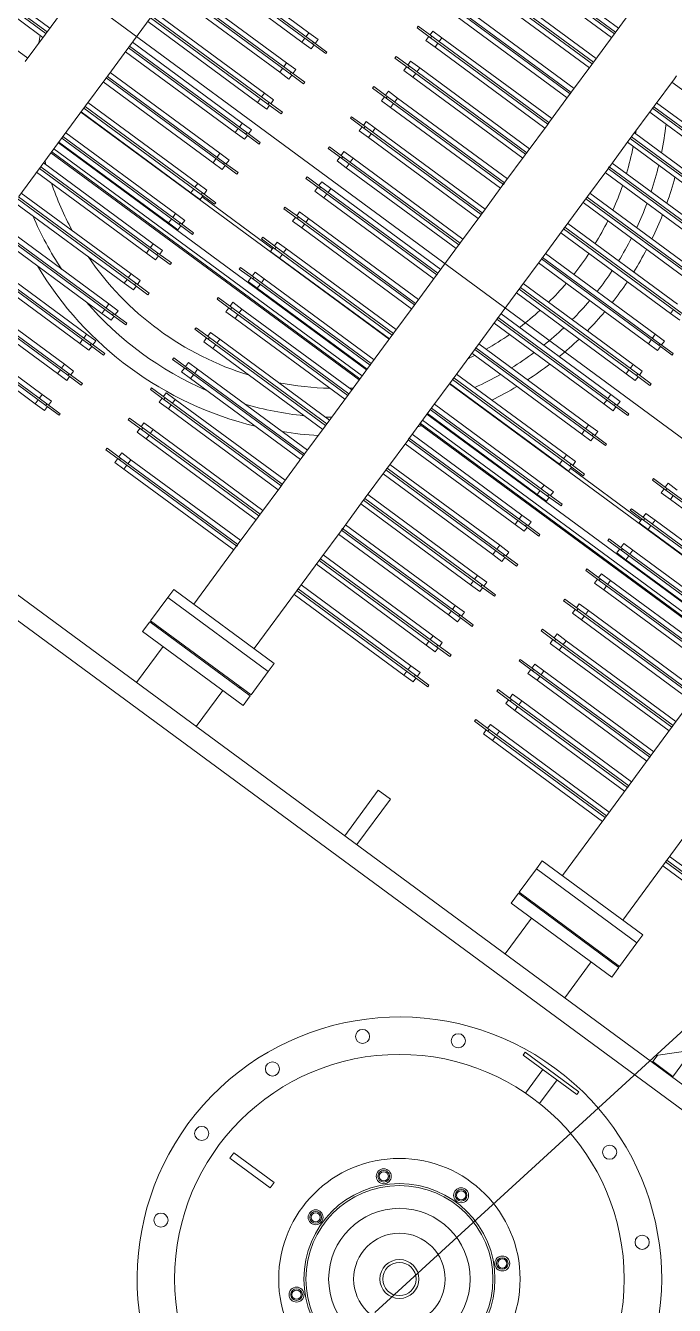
# Model space of a CAD drawing. Header units: metres. Extents: x 432095 to 435012, y 2470938 to 2473256.
# Drawn here: x 433755.655 to 433756.435, y 2471302.386 to 2471303.924 of the extents above; entities that cross this region are included whole.
import ezdxf

# ---------------------------------------------------------------- set-up
doc = ezdxf.new("R2010")
doc.units = ezdxf.units.M
doc.header["$MEASUREMENT"] = 0
doc.linetypes.add('MB D$0$HIDDEN', pattern=[0.375, 0.25, -0.125])
doc.layers.add('cong trinh tram 110kv', color=7, linetype='Continuous', lineweight=5)
doc.layers.add('MB D$0$net dut du kien lam', color=8, linetype='MB D$0$HIDDEN', lineweight=20)

# ---------------------------------------------------------------- blocks, each defined once
blk = doc.blocks.new('MB D$0$MBA 63')
at = {"layer": 'MB D$0$net dut du kien lam', "color": 0, "linetype": 'ByBlock', "ltscale": 3}
blk.add_lwpolyline([(104138.6, 27512.3), (104138.6, 33512.3), (100638.6, 33512.3), (100638.6, 27512.3)], close=True, dxfattribs=at)
blk = doc.blocks.new('MB D$0$mba 1')
at = {"layer": 'cong trinh tram 110kv'}
for p, q in [((-16692.7, 5437.9), (-16692.7, 5429.9)), ((-16692.7, 5437.9), (-16632.7, 5437.9)), ((-16632.7, 5437.9), (-16632.7, 5429.9)), ((-16692.7, 5429.9), (-16632.7, 5429.9)), ((-16453.2, 5128.9), (-16453.2, 5164.2)), ((-16432.2, 5128.9), (-16432.2, 5164.2)), ((-16482.7, 5128.9), (-16402.7, 5128.9)), ((-16482.7, 5124.9), (-16482.7, 5128.9)), ((-16482.7, 5124.9), (-16402.7, 5124.9)), ((-16402.7, 5124.9), (-16402.7, 5128.9)), ((-15437.7, 5068.9), (-20581.7, 5068.9)), ((-20581.7, 5043.9), (-15412.7, 5043.9)), ((-17122.2, 5043.9), (-17122.2, 4990.4)), ((-17033.2, 5043.9), (-17033.2, 4990.4)), ((-16811.7, 5043.9), (-16811.7, 4975.9)), ((-16793.7, 4975.9), (-16793.7, 5043.9)), ((-16572.2, 5043.9), (-16572.2, 4990.4)), ((-16483.2, 5043.9), (-16483.2, 4990.4)), ((-16352.7, 5042.9), (-16352.7, 5043.9)), ((-16352.7, 5034.1), (-16352.7, 5042.9)), ((-16322.7, 5042.9), (-16352.7, 5042.9)), ((-16352.2, 5033), (-16322.7, 5003.6)), ((-16322.7, 5043.9), (-16322.7, 4962.9)), ((-17152.7, 4990.4), (-17002.7, 4990.4)), ((-17152.7, 4975.9), (-17152.7, 4990.4)), ((-17002.7, 4975.9), (-17002.7, 4990.4)), ((-16602.7, 4990.4), (-16452.7, 4990.4)), ((-16602.7, 4975.9), (-16602.7, 4990.4)), ((-16452.7, 4975.9), (-16452.7, 4990.4)), ((-17152.7, 4975.9), (-17002.7, 4975.9)), ((-17152.7, 4974.4), (-17152.7, 4939.4)), ((-17002.7, 4974.4), (-17152.7, 4974.4)), ((-17136.2, 4974.4), (-17137.7, 4975.9)), ((-17019.2, 4974.4), (-17017.7, 4975.9)), ((-17002.7, 4974.4), (-17002.7, 4939.4)), ((-16811.7, 4975.9), (-16793.7, 4975.9)), ((-16602.7, 4975.9), (-16452.7, 4975.9)), ((-16602.7, 4974.4), (-16602.7, 4939.4)), ((-16452.7, 4974.4), (-16602.7, 4974.4)), ((-16586.2, 4974.4), (-16587.7, 4975.9)), ((-16469.2, 4974.4), (-16467.7, 4975.9)), ((-16452.7, 4974.4), (-16452.7, 4939.4)), ((-17002.7, 4939.4), (-17152.7, 4939.4)), ((-17152.7, 4939.4), (-17002.7, 4939.4)), ((-17152.7, 4939.4), (-17152.7, 4927.4)), ((-17002.7, 4939.4), (-17002.7, 4927.4)), ((-16452.7, 4939.4), (-16602.7, 4939.4)), ((-16602.7, 4939.4), (-16452.7, 4939.4)), ((-16602.7, 4939.4), (-16602.7, 4927.4)), ((-16452.7, 4939.4), (-16452.7, 4927.4)), ((-17002.7, 4927.4), (-17152.7, 4927.4)), ((-17122.7, 4927.4), (-17122.7, 4841.4)), ((-17032.7, 4927.4), (-17032.7, 4841.4)), ((-16452.7, 4927.4), (-16602.7, 4927.4)), ((-16572.7, 4927.4), (-16572.7, 4841.4)), ((-16482.7, 4927.4), (-16482.7, 4841.4)), ((-17582.7, 4846.4), (-17418.9, 4846.4)), ((-17405.2, 4846.4), (-17418.9, 4846.4)), ((-17418.9, 4846.4), (-17418.9, 4840.6)), ((-17405.2, 4846.4), (-17405.2, 4840.6)), ((-17286.6, 4846.4), (-17300.2, 4846.4)), ((-17300.2, 4846.4), (-17300.2, 4840.6)), ((-17286.6, 4846.4), (-17122.7, 4846.4)), ((-17286.6, 4846.4), (-17286.6, 4840.6)), ((-17032.7, 4846.4), (-16868.9, 4846.4)), ((-16855.2, 4846.4), (-16868.9, 4846.4)), ((-16868.9, 4846.4), (-16868.9, 4840.6)), ((-16855.2, 4846.4), (-16855.2, 4840.6)), ((-16736.6, 4846.4), (-16750.2, 4846.4)), ((-16750.2, 4846.4), (-16750.2, 4840.6)), ((-16736.6, 4846.4), (-16572.7, 4846.4)), ((-16736.6, 4846.4), (-16736.6, 4840.6)), ((-16482.7, 4846.4), (-16318.9, 4846.4)), ((-17407.7, 4840.6), (-17582.7, 4840.6)), ((-17582.7, 4838.2), (-17407.7, 4838.2)), ((-17418.9, 4832.4), (-17582.7, 4832.4)), ((-17418.9, 4832.4), (-17418.9, 4838.2)), ((-17418.9, 4832.4), (-17405.2, 4832.4)), ((-17407.7, 4840.6), (-17387.7, 4840.6)), ((-17407.7, 4840.6), (-17407.7, 4838.2)), ((-17387.7, 4838.2), (-17407.7, 4838.2)), ((-17405.2, 4832.4), (-17405.2, 4838.2)), ((-17387.7, 4838.2), (-17387.7, 4840.6)), ((-17317.7, 4840.6), (-17297.7, 4840.6)), ((-17317.7, 4840.6), (-17317.7, 4838.2)), ((-17297.7, 4838.2), (-17317.7, 4838.2)), ((-17300.2, 4832.4), (-17300.2, 4838.2)), ((-17300.2, 4832.4), (-17286.6, 4832.4)), ((-17297.7, 4838.2), (-17297.7, 4840.6)), ((-17122.7, 4840.6), (-17297.7, 4840.6)), ((-17297.7, 4838.2), (-17122.7, 4838.2)), ((-17286.6, 4832.4), (-17286.6, 4838.2)), ((-17122.7, 4832.4), (-17286.6, 4832.4)), ((-17122.7, 4841.4), (-17122.7, 4837.4)), ((-17122.7, 4838.2), (-17122.7, 4840.6)), ((-17122.7, 4837.4), (-17122.7, 4796.4)), ((-17032.7, 4837.4), (-17032.7, 4841.4)), ((-16857.7, 4840.6), (-17032.7, 4840.6)), ((-17032.7, 4840.6), (-17032.7, 4838.2)), ((-17032.7, 4838.2), (-16857.7, 4838.2)), ((-17032.7, 4837.4), (-17032.7, 4796.4)), ((-16868.9, 4832.4), (-17032.7, 4832.4)), ((-16868.9, 4832.4), (-16868.9, 4838.2)), ((-16868.9, 4832.4), (-16855.2, 4832.4)), ((-16857.7, 4840.6), (-16837.7, 4840.6)), ((-16857.7, 4840.6), (-16857.7, 4838.2)), ((-16837.7, 4838.2), (-16857.7, 4838.2)), ((-16855.2, 4832.4), (-16855.2, 4838.2)), ((-16837.7, 4838.2), (-16837.7, 4840.6)), ((-16767.7, 4840.6), (-16747.7, 4840.6)), ((-16767.7, 4840.6), (-16767.7, 4838.2)), ((-16747.7, 4838.2), (-16767.7, 4838.2)), ((-16750.2, 4832.4), (-16750.2, 4838.2)), ((-16750.2, 4832.4), (-16736.6, 4832.4)), ((-16747.7, 4838.2), (-16747.7, 4840.6)), ((-16572.7, 4840.6), (-16747.7, 4840.6)), ((-16747.7, 4838.2), (-16572.7, 4838.2)), ((-16736.6, 4832.4), (-16736.6, 4838.2)), ((-16572.7, 4832.4), (-16736.6, 4832.4)), ((-16572.7, 4841.4), (-16572.7, 4837.4)), ((-16572.7, 4838.2), (-16572.7, 4840.6)), ((-16572.7, 4837.4), (-16572.7, 4796.4)), ((-16482.7, 4837.4), (-16482.7, 4841.4)), ((-16307.7, 4840.6), (-16482.7, 4840.6)), ((-16482.7, 4840.6), (-16482.7, 4838.2)), ((-16482.7, 4838.2), (-16307.7, 4838.2)), ((-16482.7, 4837.4), (-16482.7, 4796.4)), ((-16318.9, 4832.4), (-16482.7, 4832.4)), ((-17582.7, 4801.4), (-17418.9, 4801.4)), ((-17405.2, 4801.4), (-17418.9, 4801.4)), ((-17418.9, 4801.4), (-17418.9, 4795.6)), ((-17405.2, 4801.4), (-17405.2, 4795.6)), ((-17286.6, 4801.4), (-17300.2, 4801.4)), ((-17300.2, 4801.4), (-17300.2, 4795.6)), ((-17286.6, 4801.4), (-17122.7, 4801.4)), ((-17286.6, 4801.4), (-17286.6, 4795.6)), ((-17032.7, 4801.4), (-16868.9, 4801.4)), ((-16855.2, 4801.4), (-16868.9, 4801.4)), ((-16868.9, 4801.4), (-16868.9, 4795.6)), ((-16855.2, 4801.4), (-16855.2, 4795.6)), ((-16736.6, 4801.4), (-16750.2, 4801.4)), ((-16750.2, 4801.4), (-16750.2, 4795.6)), ((-16736.6, 4801.4), (-16572.7, 4801.4)), ((-16736.6, 4801.4), (-16736.6, 4795.6)), ((-17407.7, 4795.6), (-17582.7, 4795.6)), ((-17582.7, 4793.2), (-17407.7, 4793.2)), ((-17418.9, 4787.4), (-17582.7, 4787.4)), ((-17418.9, 4787.4), (-17418.9, 4793.2)), ((-17418.9, 4787.4), (-17405.2, 4787.4)), ((-17407.7, 4795.6), (-17387.7, 4795.6)), ((-17407.7, 4795.6), (-17407.7, 4793.2)), ((-17387.7, 4793.2), (-17407.7, 4793.2)), ((-17405.2, 4787.4), (-17405.2, 4793.2)), ((-17387.7, 4793.2), (-17387.7, 4795.6)), ((-17317.7, 4795.6), (-17297.7, 4795.6)), ((-17317.7, 4795.6), (-17317.7, 4793.2)), ((-17297.7, 4793.2), (-17317.7, 4793.2)), ((-17300.2, 4787.4), (-17300.2, 4793.2)), ((-17300.2, 4787.4), (-17286.6, 4787.4)), ((-17297.7, 4793.2), (-17297.7, 4795.6)), ((-17122.7, 4795.6), (-17297.7, 4795.6)), ((-17297.7, 4793.2), (-17122.7, 4793.2)), ((-17286.6, 4787.4), (-17286.6, 4793.2)), ((-17122.7, 4787.4), (-17286.6, 4787.4)), ((-17122.7, 4796.4), (-17122.7, 4792.4)), ((-17122.7, 4793.2), (-17122.7, 4795.6)), ((-17122.7, 4792.4), (-17122.7, 4751.4)), ((-17032.7, 4792.4), (-17032.7, 4796.4)), ((-16857.7, 4795.6), (-17032.7, 4795.6)), ((-17032.7, 4795.6), (-17032.7, 4793.2)), ((-17032.7, 4793.2), (-16857.7, 4793.2)), ((-17032.7, 4792.4), (-17032.7, 4751.4)), ((-16868.9, 4787.4), (-17032.7, 4787.4)), ((-16868.9, 4787.4), (-16868.9, 4793.2)), ((-16868.9, 4787.4), (-16855.2, 4787.4)), ((-16857.7, 4795.6), (-16837.7, 4795.6)), ((-16857.7, 4795.6), (-16857.7, 4793.2)), ((-16837.7, 4793.2), (-16857.7, 4793.2)), ((-16855.2, 4787.4), (-16855.2, 4793.2)), ((-16837.7, 4793.2), (-16837.7, 4795.6)), ((-16767.7, 4795.6), (-16747.7, 4795.6)), ((-16767.7, 4795.6), (-16767.7, 4793.2)), ((-16747.7, 4793.2), (-16767.7, 4793.2)), ((-16750.2, 4787.4), (-16750.2, 4793.2)), ((-16750.2, 4787.4), (-16736.6, 4787.4)), ((-16747.7, 4793.2), (-16747.7, 4795.6)), ((-16572.7, 4795.6), (-16747.7, 4795.6)), ((-16747.7, 4793.2), (-16572.7, 4793.2)), ((-16736.6, 4787.4), (-16736.6, 4793.2)), ((-16572.7, 4787.4), (-16736.6, 4787.4)), ((-16572.7, 4796.4), (-16572.7, 4792.4)), ((-16572.7, 4793.2), (-16572.7, 4795.6)), ((-16572.7, 4792.4), (-16572.7, 4751.4)), ((-17582.7, 4756.4), (-17418.9, 4756.4)), ((-17405.2, 4756.4), (-17418.9, 4756.4)), ((-17418.9, 4756.4), (-17418.9, 4750.6)), ((-17405.2, 4756.4), (-17405.2, 4750.6)), ((-17286.6, 4756.4), (-17300.2, 4756.4)), ((-17300.2, 4756.4), (-17300.2, 4750.6)), ((-17286.6, 4756.4), (-17122.7, 4756.4)), ((-17286.6, 4756.4), (-17286.6, 4750.6)), ((-17032.7, 4756.4), (-16868.9, 4756.4)), ((-16855.2, 4756.4), (-16868.9, 4756.4)), ((-16868.9, 4756.4), (-16868.9, 4750.6)), ((-16855.2, 4756.4), (-16855.2, 4750.6)), ((-16736.6, 4756.4), (-16750.2, 4756.4)), ((-16750.2, 4756.4), (-16750.2, 4750.6)), ((-16736.6, 4756.4), (-16572.7, 4756.4)), ((-16736.6, 4756.4), (-16736.6, 4750.6)), ((-17407.7, 4750.6), (-17582.7, 4750.6)), ((-17582.7, 4748.2), (-17407.7, 4748.2)), ((-17418.9, 4742.4), (-17582.7, 4742.4)), ((-17418.9, 4742.4), (-17418.9, 4748.2)), ((-17418.9, 4742.4), (-17405.2, 4742.4)), ((-17407.7, 4750.6), (-17387.7, 4750.6)), ((-17407.7, 4750.6), (-17407.7, 4748.2)), ((-17387.7, 4748.2), (-17407.7, 4748.2)), ((-17405.2, 4742.4), (-17405.2, 4748.2)), ((-17387.7, 4748.2), (-17387.7, 4750.6)), ((-17317.7, 4750.6), (-17297.7, 4750.6)), ((-17317.7, 4750.6), (-17317.7, 4748.2)), ((-17297.7, 4748.2), (-17317.7, 4748.2)), ((-17300.2, 4742.4), (-17300.2, 4748.2)), ((-17300.2, 4742.4), (-17286.6, 4742.4)), ((-17297.7, 4748.2), (-17297.7, 4750.6)), ((-17122.7, 4750.6), (-17297.7, 4750.6)), ((-17297.7, 4748.2), (-17122.7, 4748.2)), ((-17286.6, 4742.4), (-17286.6, 4748.2)), ((-17122.7, 4742.4), (-17286.6, 4742.4)), ((-17122.7, 4751.4), (-17122.7, 4747.4)), ((-17122.7, 4748.2), (-17122.7, 4750.6)), ((-17122.7, 4747.4), (-17122.7, 4706.4)), ((-17032.7, 4747.4), (-17032.7, 4751.4)), ((-16857.7, 4750.6), (-17032.7, 4750.6)), ((-17032.7, 4750.6), (-17032.7, 4748.2)), ((-17032.7, 4748.2), (-16857.7, 4748.2)), ((-17032.7, 4747.4), (-17032.7, 4706.4)), ((-16868.9, 4742.4), (-17032.7, 4742.4)), ((-16868.9, 4742.4), (-16868.9, 4748.2)), ((-16868.9, 4742.4), (-16855.2, 4742.4)), ((-16857.7, 4750.6), (-16837.7, 4750.6)), ((-16857.7, 4750.6), (-16857.7, 4748.2)), ((-16837.7, 4748.2), (-16857.7, 4748.2)), ((-16855.2, 4742.4), (-16855.2, 4748.2)), ((-16837.7, 4748.2), (-16837.7, 4750.6)), ((-16767.7, 4750.6), (-16747.7, 4750.6)), ((-16767.7, 4750.6), (-16767.7, 4748.2)), ((-16747.7, 4748.2), (-16767.7, 4748.2)), ((-16750.2, 4742.4), (-16750.2, 4748.2)), ((-16750.2, 4742.4), (-16736.6, 4742.4)), ((-16747.7, 4748.2), (-16747.7, 4750.6)), ((-16572.7, 4750.6), (-16747.7, 4750.6)), ((-16747.7, 4748.2), (-16572.7, 4748.2)), ((-16736.6, 4742.4), (-16736.6, 4748.2)), ((-16572.7, 4742.4), (-16736.6, 4742.4)), ((-16572.7, 4751.4), (-16572.7, 4747.4)), ((-16572.7, 4748.2), (-16572.7, 4750.6)), ((-16572.7, 4747.4), (-16572.7, 4706.4)), ((-17582.7, 4711.4), (-17418.9, 4711.4)), ((-17405.2, 4711.4), (-17418.9, 4711.4)), ((-17418.9, 4711.4), (-17418.9, 4705.6)), ((-17405.2, 4711.4), (-17405.2, 4705.6)), ((-17286.6, 4711.4), (-17300.2, 4711.4)), ((-17300.2, 4711.4), (-17300.2, 4705.6)), ((-17286.6, 4711.4), (-17122.7, 4711.4)), ((-17286.6, 4711.4), (-17286.6, 4705.6)), ((-17032.7, 4711.4), (-16868.9, 4711.4)), ((-16855.2, 4711.4), (-16868.9, 4711.4)), ((-16868.9, 4711.4), (-16868.9, 4705.6)), ((-16855.2, 4711.4), (-16855.2, 4705.6)), ((-16736.6, 4711.4), (-16750.2, 4711.4)), ((-16750.2, 4711.4), (-16750.2, 4705.6)), ((-16736.6, 4711.4), (-16572.7, 4711.4)), ((-16736.6, 4711.4), (-16736.6, 4705.6)), ((-17407.7, 4705.6), (-17582.7, 4705.6)), ((-17582.7, 4703.2), (-17407.7, 4703.2)), ((-17418.9, 4697.4), (-17582.7, 4697.4)), ((-17418.9, 4697.4), (-17418.9, 4703.2)), ((-17418.9, 4697.4), (-17405.2, 4697.4)), ((-17407.7, 4705.6), (-17387.7, 4705.6)), ((-17407.7, 4705.6), (-17407.7, 4703.2)), ((-17387.7, 4703.2), (-17407.7, 4703.2)), ((-17405.2, 4697.4), (-17405.2, 4703.2)), ((-17387.7, 4703.2), (-17387.7, 4705.6)), ((-17317.7, 4705.6), (-17297.7, 4705.6)), ((-17317.7, 4705.6), (-17317.7, 4703.2)), ((-17297.7, 4703.2), (-17317.7, 4703.2)), ((-17300.2, 4697.4), (-17300.2, 4703.2)), ((-17300.2, 4697.4), (-17286.6, 4697.4)), ((-17297.7, 4703.2), (-17297.7, 4705.6)), ((-17122.7, 4705.6), (-17297.7, 4705.6)), ((-17297.7, 4703.2), (-17122.7, 4703.2)), ((-17286.6, 4697.4), (-17286.6, 4703.2)), ((-17122.7, 4697.4), (-17286.6, 4697.4)), ((-17122.7, 4706.4), (-17122.7, 4702.4)), ((-17122.7, 4703.2), (-17122.7, 4705.6)), ((-17122.7, 4702.4), (-17122.7, 4661.4)), ((-17032.7, 4702.4), (-17032.7, 4706.4)), ((-16857.7, 4705.6), (-17032.7, 4705.6)), ((-17032.7, 4705.6), (-17032.7, 4703.2)), ((-17032.7, 4703.2), (-16857.7, 4703.2)), ((-17032.7, 4702.4), (-17032.7, 4661.4)), ((-16868.9, 4697.4), (-17032.7, 4697.4)), ((-16868.9, 4697.4), (-16868.9, 4703.2)), ((-16868.9, 4697.4), (-16855.2, 4697.4)), ((-16857.7, 4705.6), (-16837.7, 4705.6)), ((-16857.7, 4705.6), (-16857.7, 4703.2)), ((-16837.7, 4703.2), (-16857.7, 4703.2)), ((-16855.2, 4697.4), (-16855.2, 4703.2)), ((-16837.7, 4703.2), (-16837.7, 4705.6)), ((-16767.7, 4705.6), (-16747.7, 4705.6)), ((-16767.7, 4705.6), (-16767.7, 4703.2)), ((-16747.7, 4703.2), (-16767.7, 4703.2)), ((-16750.2, 4697.4), (-16750.2, 4703.2)), ((-16750.2, 4697.4), (-16736.6, 4697.4)), ((-16747.7, 4703.2), (-16747.7, 4705.6)), ((-16572.7, 4705.6), (-16747.7, 4705.6)), ((-16747.7, 4703.2), (-16572.7, 4703.2)), ((-16736.6, 4697.4), (-16736.6, 4703.2)), ((-16572.7, 4697.4), (-16736.6, 4697.4)), ((-16572.7, 4706.4), (-16572.7, 4702.4)), ((-16572.7, 4703.2), (-16572.7, 4705.6)), ((-16572.7, 4702.4), (-16572.7, 4661.4)), ((-17582.7, 4666.4), (-17418.9, 4666.4)), ((-17405.2, 4666.4), (-17418.9, 4666.4)), ((-17418.9, 4666.4), (-17418.9, 4660.6)), ((-17405.2, 4666.4), (-17405.2, 4660.6)), ((-17286.6, 4666.4), (-17300.2, 4666.4)), ((-17300.2, 4666.4), (-17300.2, 4660.6)), ((-17286.6, 4666.4), (-17122.7, 4666.4)), ((-17286.6, 4666.4), (-17286.6, 4660.6)), ((-17122.7, 4661.4), (-17122.7, 4657.4)), ((-17032.7, 4666.4), (-16868.9, 4666.4)), ((-17032.7, 4657.4), (-17032.7, 4661.4)), ((-16855.2, 4666.4), (-16868.9, 4666.4)), ((-16868.9, 4666.4), (-16868.9, 4660.6)), ((-16855.2, 4666.4), (-16855.2, 4660.6)), ((-16736.6, 4666.4), (-16750.2, 4666.4)), ((-16750.2, 4666.4), (-16750.2, 4660.6)), ((-16736.6, 4666.4), (-16572.7, 4666.4)), ((-16736.6, 4666.4), (-16736.6, 4660.6)), ((-17407.7, 4660.6), (-17582.7, 4660.6)), ((-17582.7, 4658.2), (-17407.7, 4658.2)), ((-17582.7, 4657.4), (-17582.7, 4616.4)), ((-17418.9, 4652.4), (-17582.7, 4652.4)), ((-17418.9, 4652.4), (-17418.9, 4658.2)), ((-17418.9, 4652.4), (-17405.2, 4652.4)), ((-17407.7, 4660.6), (-17387.7, 4660.6)), ((-17407.7, 4660.6), (-17407.7, 4658.2)), ((-17387.7, 4658.2), (-17407.7, 4658.2)), ((-17405.2, 4652.4), (-17405.2, 4658.2)), ((-17387.7, 4658.2), (-17387.7, 4660.6)), ((-17317.7, 4660.6), (-17297.7, 4660.6)), ((-17317.7, 4660.6), (-17317.7, 4658.2)), ((-17297.7, 4658.2), (-17317.7, 4658.2)), ((-17300.2, 4652.4), (-17300.2, 4658.2)), ((-17300.2, 4652.4), (-17286.6, 4652.4)), ((-17297.7, 4658.2), (-17297.7, 4660.6)), ((-17122.7, 4660.6), (-17297.7, 4660.6)), ((-17297.7, 4658.2), (-17122.7, 4658.2)), ((-17286.6, 4652.4), (-17286.6, 4658.2)), ((-17122.7, 4652.4), (-17286.6, 4652.4)), ((-17122.7, 4658.2), (-17122.7, 4660.6)), ((-17122.7, 4657.4), (-17122.7, 4616.4)), ((-16857.7, 4660.6), (-17032.7, 4660.6)), ((-17032.7, 4660.6), (-17032.7, 4658.2)), ((-17032.7, 4658.2), (-16857.7, 4658.2)), ((-17032.7, 4657.4), (-17032.7, 4616.4)), ((-16868.9, 4652.4), (-17032.7, 4652.4)), ((-16868.9, 4652.4), (-16868.9, 4658.2)), ((-16868.9, 4652.4), (-16855.2, 4652.4)), ((-16857.7, 4660.6), (-16837.7, 4660.6)), ((-16857.7, 4660.6), (-16857.7, 4658.2)), ((-16837.7, 4658.2), (-16857.7, 4658.2)), ((-16855.2, 4652.4), (-16855.2, 4658.2)), ((-16837.7, 4658.2), (-16837.7, 4660.6)), ((-16767.7, 4660.6), (-16747.7, 4660.6)), ((-16767.7, 4660.6), (-16767.7, 4658.2)), ((-16747.7, 4658.2), (-16767.7, 4658.2)), ((-16750.2, 4652.4), (-16750.2, 4658.2)), ((-16750.2, 4652.4), (-16736.6, 4652.4)), ((-16747.7, 4658.2), (-16747.7, 4660.6)), ((-16572.7, 4660.6), (-16747.7, 4660.6)), ((-16747.7, 4658.2), (-16572.7, 4658.2)), ((-16736.6, 4652.4), (-16736.6, 4658.2)), ((-16572.7, 4652.4), (-16736.6, 4652.4)), ((-17582.7, 4621.4), (-17418.9, 4621.4)), ((-17582.7, 4612.4), (-17582.7, 4616.4)), ((-17407.7, 4615.6), (-17582.7, 4615.6)), ((-17582.7, 4615.6), (-17582.7, 4613.2)), ((-17405.2, 4621.4), (-17418.9, 4621.4)), ((-17418.9, 4621.4), (-17418.9, 4615.6)), ((-17407.7, 4615.6), (-17387.7, 4615.6)), ((-17407.7, 4615.6), (-17407.7, 4613.2)), ((-17405.2, 4621.4), (-17405.2, 4615.6)), ((-17387.7, 4613.2), (-17387.7, 4615.6)), ((-17317.7, 4615.6), (-17297.7, 4615.6)), ((-17317.7, 4615.6), (-17317.7, 4613.2)), ((-17286.6, 4621.4), (-17300.2, 4621.4)), ((-17300.2, 4621.4), (-17300.2, 4615.6)), ((-17297.7, 4613.2), (-17297.7, 4615.6)), ((-17122.7, 4615.6), (-17297.7, 4615.6)), ((-17286.6, 4621.4), (-17122.7, 4621.4)), ((-17286.6, 4621.4), (-17286.6, 4615.6)), ((-17122.7, 4616.4), (-17122.7, 4612.4)), ((-17122.7, 4613.2), (-17122.7, 4615.6)), ((-17032.7, 4621.4), (-16868.9, 4621.4)), ((-17032.7, 4612.4), (-17032.7, 4616.4)), ((-16857.7, 4615.6), (-17032.7, 4615.6)), ((-17032.7, 4615.6), (-17032.7, 4613.2)), ((-16855.2, 4621.4), (-16868.9, 4621.4)), ((-16868.9, 4621.4), (-16868.9, 4615.6)), ((-16857.7, 4615.6), (-16837.7, 4615.6)), ((-16857.7, 4615.6), (-16857.7, 4613.2)), ((-16855.2, 4621.4), (-16855.2, 4615.6)), ((-16837.7, 4613.2), (-16837.7, 4615.6)), ((-16767.7, 4615.6), (-16747.7, 4615.6)), ((-16767.7, 4615.6), (-16767.7, 4613.2)), ((-16736.6, 4621.4), (-16750.2, 4621.4)), ((-16750.2, 4621.4), (-16750.2, 4615.6)), ((-16747.7, 4613.2), (-16747.7, 4615.6)), ((-16572.7, 4615.6), (-16747.7, 4615.6)), ((-16736.6, 4621.4), (-16572.7, 4621.4)), ((-16736.6, 4621.4), (-16736.6, 4615.6)), ((-17582.7, 4613.2), (-17407.7, 4613.2)), ((-17582.7, 4612.4), (-17582.7, 4571.4)), ((-17418.9, 4607.4), (-17582.7, 4607.4)), ((-17418.9, 4607.4), (-17418.9, 4613.2)), ((-17418.9, 4607.4), (-17405.2, 4607.4)), ((-17387.7, 4613.2), (-17407.7, 4613.2)), ((-17405.2, 4607.4), (-17405.2, 4613.2)), ((-17297.7, 4613.2), (-17317.7, 4613.2)), ((-17300.2, 4607.4), (-17300.2, 4613.2)), ((-17300.2, 4607.4), (-17286.6, 4607.4)), ((-17297.7, 4613.2), (-17122.7, 4613.2)), ((-17286.6, 4607.4), (-17286.6, 4613.2)), ((-17122.7, 4607.4), (-17286.6, 4607.4)), ((-17122.7, 4612.4), (-17122.7, 4571.4)), ((-17032.7, 4613.2), (-16857.7, 4613.2)), ((-17032.7, 4612.4), (-17032.7, 4571.4)), ((-16868.9, 4607.4), (-17032.7, 4607.4)), ((-16868.9, 4607.4), (-16868.9, 4613.2)), ((-16868.9, 4607.4), (-16855.2, 4607.4)), ((-16837.7, 4613.2), (-16857.7, 4613.2)), ((-16855.2, 4607.4), (-16855.2, 4613.2)), ((-16747.7, 4613.2), (-16767.7, 4613.2)), ((-16750.2, 4607.4), (-16750.2, 4613.2)), ((-16750.2, 4607.4), (-16736.6, 4607.4)), ((-16747.7, 4613.2), (-16572.7, 4613.2)), ((-16736.6, 4607.4), (-16736.6, 4613.2)), ((-16572.7, 4607.4), (-16736.6, 4607.4)), ((-17582.7, 4592.4), (-17122.7, 4592.4)), ((-17582.7, 4590.9), (-17122.7, 4590.9)), ((-17582.7, 4586.4), (-17122.7, 4586.4)), ((-17032.7, 4592.4), (-16572.7, 4592.4)), ((-17032.7, 4590.9), (-16572.7, 4590.9)), ((-17032.7, 4586.4), (-16572.7, 4586.4)), ((-17582.7, 4577.4), (-17122.7, 4577.4)), ((-17582.7, 4576.4), (-17418.9, 4576.4)), ((-17582.7, 4567.4), (-17582.7, 4571.4)), ((-17407.7, 4570.6), (-17582.7, 4570.6)), ((-17582.7, 4570.6), (-17582.7, 4568.2)), ((-17405.2, 4576.4), (-17418.9, 4576.4)), ((-17418.9, 4576.4), (-17418.9, 4570.6)), ((-17407.7, 4570.6), (-17387.7, 4570.6)), ((-17407.7, 4570.6), (-17407.7, 4568.2)), ((-17405.2, 4576.4), (-17405.2, 4570.6)), ((-17387.7, 4568.2), (-17387.7, 4570.6)), ((-17317.7, 4570.6), (-17297.7, 4570.6)), ((-17317.7, 4570.6), (-17317.7, 4568.2)), ((-17286.6, 4576.4), (-17300.2, 4576.4)), ((-17300.2, 4576.4), (-17300.2, 4570.6)), ((-17297.7, 4568.2), (-17297.7, 4570.6)), ((-17122.7, 4570.6), (-17297.7, 4570.6)), ((-17286.6, 4576.4), (-17122.7, 4576.4)), ((-17286.6, 4576.4), (-17286.6, 4570.6)), ((-17122.7, 4571.4), (-17122.7, 4567.4)), ((-17122.7, 4568.2), (-17122.7, 4570.6)), ((-17032.7, 4577.4), (-16572.7, 4577.4)), ((-17032.7, 4576.4), (-16868.9, 4576.4)), ((-17032.7, 4567.4), (-17032.7, 4571.4)), ((-16857.7, 4570.6), (-17032.7, 4570.6)), ((-17032.7, 4570.6), (-17032.7, 4568.2)), ((-16855.2, 4576.4), (-16868.9, 4576.4)), ((-16868.9, 4576.4), (-16868.9, 4570.6)), ((-16857.7, 4570.6), (-16837.7, 4570.6)), ((-16857.7, 4570.6), (-16857.7, 4568.2)), ((-16855.2, 4576.4), (-16855.2, 4570.6)), ((-16837.7, 4568.2), (-16837.7, 4570.6)), ((-16767.7, 4570.6), (-16747.7, 4570.6)), ((-16767.7, 4570.6), (-16767.7, 4568.2)), ((-16736.6, 4576.4), (-16750.2, 4576.4)), ((-16750.2, 4576.4), (-16750.2, 4570.6)), ((-16747.7, 4568.2), (-16747.7, 4570.6)), ((-16572.7, 4570.6), (-16747.7, 4570.6)), ((-16736.6, 4576.4), (-16572.7, 4576.4)), ((-16736.6, 4576.4), (-16736.6, 4570.6)), ((-17582.7, 4568.2), (-17407.7, 4568.2)), ((-17582.7, 4567.4), (-17582.7, 4526.4)), ((-17418.9, 4562.4), (-17582.7, 4562.4)), ((-17418.9, 4562.4), (-17418.9, 4568.2)), ((-17418.9, 4562.4), (-17405.2, 4562.4)), ((-17387.7, 4568.2), (-17407.7, 4568.2)), ((-17405.2, 4562.4), (-17405.2, 4568.2)), ((-17297.7, 4568.2), (-17317.7, 4568.2)), ((-17300.2, 4562.4), (-17300.2, 4568.2)), ((-17300.2, 4562.4), (-17286.6, 4562.4)), ((-17297.7, 4568.2), (-17122.7, 4568.2)), ((-17286.6, 4562.4), (-17286.6, 4568.2)), ((-17122.7, 4562.4), (-17286.6, 4562.4)), ((-17122.7, 4567.4), (-17122.7, 4526.4)), ((-17032.7, 4568.2), (-16857.7, 4568.2)), ((-17032.7, 4567.4), (-17032.7, 4526.4)), ((-16868.9, 4562.4), (-17032.7, 4562.4)), ((-16868.9, 4562.4), (-16868.9, 4568.2)), ((-16868.9, 4562.4), (-16855.2, 4562.4)), ((-16837.7, 4568.2), (-16857.7, 4568.2)), ((-16855.2, 4562.4), (-16855.2, 4568.2)), ((-16747.7, 4568.2), (-16767.7, 4568.2)), ((-16750.2, 4562.4), (-16750.2, 4568.2)), ((-16750.2, 4562.4), (-16736.6, 4562.4)), ((-16747.7, 4568.2), (-16572.7, 4568.2)), ((-16736.6, 4562.4), (-16736.6, 4568.2)), ((-16572.7, 4562.4), (-16736.6, 4562.4)), ((-17582.7, 4531.9), (-17122.7, 4531.9)), ((-17582.7, 4531.4), (-17418.9, 4531.4)), ((-17582.7, 4522.4), (-17582.7, 4526.4)), ((-17407.7, 4525.6), (-17582.7, 4525.6)), ((-17582.7, 4525.6), (-17582.7, 4523.2)), ((-17582.7, 4523.2), (-17407.7, 4523.2)), ((-17405.2, 4531.4), (-17418.9, 4531.4)), ((-17418.9, 4531.4), (-17418.9, 4525.6)), ((-17418.9, 4517.4), (-17418.9, 4523.2)), ((-17407.7, 4525.6), (-17387.7, 4525.6)), ((-17407.7, 4525.6), (-17407.7, 4523.2)), ((-17387.7, 4523.2), (-17407.7, 4523.2)), ((-17405.2, 4531.4), (-17405.2, 4525.6)), ((-17405.2, 4527.4), (-17300.2, 4527.4)), ((-17405.2, 4517.4), (-17405.2, 4523.2)), ((-17387.7, 4523.2), (-17387.7, 4525.6)), ((-17317.7, 4525.6), (-17297.7, 4525.6)), ((-17317.7, 4525.6), (-17317.7, 4523.2)), ((-17297.7, 4523.2), (-17317.7, 4523.2)), ((-17286.6, 4531.4), (-17300.2, 4531.4)), ((-17300.2, 4531.4), (-17300.2, 4525.6)), ((-17300.2, 4517.4), (-17300.2, 4523.2)), ((-17297.7, 4523.2), (-17297.7, 4525.6)), ((-17122.7, 4525.6), (-17297.7, 4525.6)), ((-17297.7, 4523.2), (-17122.7, 4523.2)), ((-17286.6, 4531.4), (-17122.7, 4531.4)), ((-17286.6, 4531.4), (-17286.6, 4525.6)), ((-17286.6, 4517.4), (-17286.6, 4523.2)), ((-17122.7, 4526.4), (-17122.7, 4522.4)), ((-17122.7, 4523.2), (-17122.7, 4525.6)), ((-17032.7, 4531.9), (-16572.7, 4531.9)), ((-17032.7, 4531.4), (-16868.9, 4531.4)), ((-17032.7, 4522.4), (-17032.7, 4526.4)), ((-16857.7, 4525.6), (-17032.7, 4525.6)), ((-17032.7, 4525.6), (-17032.7, 4523.2)), ((-17032.7, 4523.2), (-16857.7, 4523.2)), ((-16855.2, 4531.4), (-16868.9, 4531.4)), ((-16868.9, 4531.4), (-16868.9, 4525.6)), ((-16868.9, 4517.4), (-16868.9, 4523.2)), ((-16857.7, 4525.6), (-16837.7, 4525.6)), ((-16857.7, 4525.6), (-16857.7, 4523.2)), ((-16837.7, 4523.2), (-16857.7, 4523.2)), ((-16855.2, 4531.4), (-16855.2, 4525.6)), ((-16855.2, 4527.4), (-16750.2, 4527.4)), ((-16855.2, 4517.4), (-16855.2, 4523.2)), ((-16837.7, 4523.2), (-16837.7, 4525.6)), ((-16767.7, 4525.6), (-16747.7, 4525.6)), ((-16767.7, 4525.6), (-16767.7, 4523.2)), ((-16747.7, 4523.2), (-16767.7, 4523.2)), ((-16736.6, 4531.4), (-16750.2, 4531.4)), ((-16750.2, 4531.4), (-16750.2, 4525.6)), ((-16750.2, 4517.4), (-16750.2, 4523.2)), ((-16747.7, 4523.2), (-16747.7, 4525.6)), ((-16572.7, 4525.6), (-16747.7, 4525.6)), ((-16747.7, 4523.2), (-16572.7, 4523.2)), ((-16736.6, 4531.4), (-16572.7, 4531.4)), ((-16736.6, 4531.4), (-16736.6, 4525.6)), ((-16736.6, 4517.4), (-16736.6, 4523.2)), ((-17672.7, 4517.4), (-17836.6, 4517.4)), ((-17672.7, 4522.4), (-17672.7, 4481.4)), ((-17582.7, 4522.4), (-17582.7, 4481.4)), ((-17418.9, 4517.4), (-17582.7, 4517.4)), ((-17418.9, 4517.4), (-17405.2, 4517.4)), ((-17300.2, 4517.4), (-17286.6, 4517.4)), ((-17122.7, 4517.4), (-17286.6, 4517.4)), ((-17122.7, 4522.4), (-17122.7, 4481.4)), ((-17032.7, 4522.4), (-17032.7, 4481.4)), ((-16868.9, 4517.4), (-17032.7, 4517.4)), ((-16868.9, 4517.4), (-16855.2, 4517.4)), ((-16750.2, 4517.4), (-16736.6, 4517.4)), ((-16572.7, 4517.4), (-16736.6, 4517.4)), ((-17672.7, 4480.6), (-17847.7, 4480.6)), ((-17847.7, 4478.2), (-17672.7, 4478.2)), ((-17836.6, 4486.4), (-17672.7, 4486.4)), ((-17672.7, 4481.4), (-17672.7, 4477.4)), ((-17672.7, 4478.2), (-17672.7, 4480.6)), ((-17672.7, 4477.4), (-17672.7, 4436.4)), ((-17582.7, 4486.4), (-17418.9, 4486.4)), ((-17582.7, 4477.4), (-17582.7, 4481.4)), ((-17407.7, 4480.6), (-17582.7, 4480.6)), ((-17582.7, 4480.6), (-17582.7, 4478.2)), ((-17582.7, 4478.2), (-17407.7, 4478.2)), ((-17582.7, 4477.4), (-17582.7, 4436.4)), ((-17405.2, 4486.4), (-17418.9, 4486.4)), ((-17418.9, 4486.4), (-17418.9, 4480.6)), ((-17418.9, 4472.4), (-17418.9, 4478.2)), ((-17407.7, 4480.6), (-17387.7, 4480.6)), ((-17407.7, 4480.6), (-17407.7, 4478.2)), ((-17387.7, 4478.2), (-17407.7, 4478.2)), ((-17405.2, 4486.4), (-17405.2, 4480.6)), ((-17405.2, 4472.4), (-17405.2, 4478.2)), ((-17387.7, 4478.2), (-17387.7, 4480.6)), ((-17317.7, 4480.6), (-17297.7, 4480.6)), ((-17317.7, 4480.6), (-17317.7, 4478.2)), ((-17297.7, 4478.2), (-17317.7, 4478.2)), ((-17286.6, 4486.4), (-17300.2, 4486.4)), ((-17300.2, 4486.4), (-17300.2, 4480.6)), ((-17300.2, 4472.4), (-17300.2, 4478.2)), ((-17297.7, 4478.2), (-17297.7, 4480.6)), ((-17122.7, 4480.6), (-17297.7, 4480.6)), ((-17297.7, 4478.2), (-17122.7, 4478.2)), ((-17286.6, 4486.4), (-17122.7, 4486.4)), ((-17286.6, 4486.4), (-17286.6, 4480.6)), ((-17286.6, 4472.4), (-17286.6, 4478.2)), ((-17122.7, 4481.4), (-17122.7, 4477.4)), ((-17122.7, 4478.2), (-17122.7, 4480.6)), ((-17122.7, 4477.4), (-17122.7, 4436.4)), ((-17032.7, 4486.4), (-16868.9, 4486.4)), ((-17032.7, 4477.4), (-17032.7, 4481.4)), ((-16857.7, 4480.6), (-17032.7, 4480.6)), ((-17032.7, 4480.6), (-17032.7, 4478.2)), ((-17032.7, 4478.2), (-16857.7, 4478.2)), ((-17032.7, 4477.4), (-17032.7, 4436.4)), ((-16855.2, 4486.4), (-16868.9, 4486.4)), ((-16868.9, 4486.4), (-16868.9, 4480.6)), ((-16868.9, 4472.4), (-16868.9, 4478.2)), ((-16857.7, 4480.6), (-16837.7, 4480.6)), ((-16857.7, 4480.6), (-16857.7, 4478.2)), ((-16837.7, 4478.2), (-16857.7, 4478.2)), ((-16855.2, 4486.4), (-16855.2, 4480.6)), ((-16855.2, 4472.4), (-16855.2, 4478.2)), ((-16837.7, 4478.2), (-16837.7, 4480.6)), ((-16767.7, 4480.6), (-16747.7, 4480.6)), ((-16767.7, 4480.6), (-16767.7, 4478.2)), ((-16747.7, 4478.2), (-16767.7, 4478.2)), ((-16736.6, 4486.4), (-16750.2, 4486.4)), ((-16750.2, 4486.4), (-16750.2, 4480.6)), ((-16750.2, 4472.4), (-16750.2, 4478.2)), ((-16747.7, 4478.2), (-16747.7, 4480.6)), ((-16572.7, 4480.6), (-16747.7, 4480.6)), ((-16747.7, 4478.2), (-16572.7, 4478.2)), ((-16736.6, 4486.4), (-16572.7, 4486.4)), ((-16736.6, 4486.4), (-16736.6, 4480.6)), ((-17672.7, 4472.4), (-17836.6, 4472.4)), ((-17418.9, 4472.4), (-17582.7, 4472.4)), ((-17418.9, 4472.4), (-17405.2, 4472.4)), ((-17300.2, 4472.4), (-17286.6, 4472.4)), ((-17122.7, 4472.4), (-17286.6, 4472.4)), ((-16868.9, 4472.4), (-17032.7, 4472.4)), ((-16868.9, 4472.4), (-16855.2, 4472.4)), ((-16750.2, 4472.4), (-16736.6, 4472.4)), ((-17582.7, 4441.4), (-17418.9, 4441.4)), ((-17582.7, 4432.4), (-17582.7, 4436.4)), ((-17407.7, 4435.6), (-17582.7, 4435.6)), ((-17582.7, 4435.6), (-17582.7, 4433.2)), ((-17582.7, 4433.2), (-17407.7, 4433.2)), ((-17582.7, 4432.4), (-17582.7, 4391.4)), ((-17405.2, 4441.4), (-17418.9, 4441.4)), ((-17418.9, 4441.4), (-17418.9, 4435.6)), ((-17418.9, 4427.4), (-17418.9, 4433.2)), ((-17407.7, 4435.6), (-17387.7, 4435.6)), ((-17407.7, 4435.6), (-17407.7, 4433.2)), ((-17387.7, 4433.2), (-17407.7, 4433.2)), ((-17405.2, 4441.4), (-17405.2, 4435.6)), ((-17405.2, 4427.4), (-17405.2, 4433.2)), ((-17387.7, 4433.2), (-17387.7, 4435.6)), ((-17317.7, 4435.6), (-17297.7, 4435.6)), ((-17317.7, 4435.6), (-17317.7, 4433.2)), ((-17297.7, 4433.2), (-17317.7, 4433.2)), ((-17286.6, 4441.4), (-17300.2, 4441.4)), ((-17300.2, 4441.4), (-17300.2, 4435.6)), ((-17300.2, 4427.4), (-17300.2, 4433.2)), ((-17297.7, 4433.2), (-17297.7, 4435.6)), ((-17122.7, 4435.6), (-17297.7, 4435.6)), ((-17297.7, 4433.2), (-17122.7, 4433.2)), ((-17286.6, 4441.4), (-17122.7, 4441.4)), ((-17286.6, 4441.4), (-17286.6, 4435.6)), ((-17286.6, 4427.4), (-17286.6, 4433.2)), ((-17122.7, 4436.4), (-17122.7, 4432.4)), ((-17122.7, 4433.2), (-17122.7, 4435.6)), ((-17122.7, 4432.4), (-17122.7, 4391.4)), ((-17032.7, 4441.4), (-16868.9, 4441.4)), ((-17032.7, 4432.4), (-17032.7, 4436.4)), ((-16857.7, 4435.6), (-17032.7, 4435.6)), ((-17032.7, 4435.6), (-17032.7, 4433.2)), ((-17032.7, 4433.2), (-16857.7, 4433.2)), ((-17032.7, 4432.4), (-17032.7, 4391.4)), ((-16855.2, 4441.4), (-16868.9, 4441.4)), ((-16868.9, 4441.4), (-16868.9, 4435.6)), ((-16868.9, 4427.4), (-16868.9, 4433.2)), ((-16857.7, 4435.6), (-16837.7, 4435.6)), ((-16857.7, 4435.6), (-16857.7, 4433.2)), ((-16837.7, 4433.2), (-16857.7, 4433.2)), ((-16855.2, 4441.4), (-16855.2, 4435.6)), ((-16855.2, 4427.4), (-16855.2, 4433.2)), ((-16837.7, 4433.2), (-16837.7, 4435.6)), ((-17418.9, 4427.4), (-17582.7, 4427.4)), ((-17418.9, 4427.4), (-17405.2, 4427.4)), ((-17300.2, 4427.4), (-17286.6, 4427.4)), ((-17122.7, 4427.4), (-17286.6, 4427.4)), ((-16868.9, 4427.4), (-17032.7, 4427.4)), ((-16868.9, 4427.4), (-16855.2, 4427.4)), ((-17582.7, 4396.4), (-17418.9, 4396.4)), ((-17407.7, 4390.6), (-17582.7, 4390.6)), ((-17582.7, 4388.2), (-17407.7, 4388.2)), ((-17405.2, 4396.4), (-17418.9, 4396.4)), ((-17418.9, 4396.4), (-17418.9, 4390.6)), ((-17418.9, 4382.4), (-17418.9, 4388.2)), ((-17407.7, 4390.6), (-17387.7, 4390.6)), ((-17407.7, 4390.6), (-17407.7, 4388.2)), ((-17387.7, 4388.2), (-17407.7, 4388.2)), ((-17405.2, 4396.4), (-17405.2, 4390.6)), ((-17405.2, 4382.4), (-17405.2, 4388.2)), ((-17387.7, 4388.2), (-17387.7, 4390.6)), ((-17317.7, 4390.6), (-17297.7, 4390.6)), ((-17317.7, 4390.6), (-17317.7, 4388.2)), ((-17297.7, 4388.2), (-17317.7, 4388.2)), ((-17286.6, 4396.4), (-17300.2, 4396.4)), ((-17300.2, 4396.4), (-17300.2, 4390.6)), ((-17300.2, 4382.4), (-17300.2, 4388.2)), ((-17297.7, 4388.2), (-17297.7, 4390.6)), ((-17122.7, 4390.6), (-17297.7, 4390.6)), ((-17297.7, 4388.2), (-17122.7, 4388.2)), ((-17286.6, 4396.4), (-17122.7, 4396.4)), ((-17286.6, 4396.4), (-17286.6, 4390.6)), ((-17286.6, 4382.4), (-17286.6, 4388.2)), ((-17122.7, 4391.4), (-17122.7, 4387.4)), ((-17122.7, 4388.2), (-17122.7, 4390.6)), ((-17122.7, 4387.4), (-17122.7, 4346.4)), ((-17032.7, 4396.4), (-16868.9, 4396.4)), ((-17032.7, 4387.4), (-17032.7, 4391.4)), ((-16857.7, 4390.6), (-17032.7, 4390.6)), ((-17032.7, 4390.6), (-17032.7, 4388.2)), ((-17032.7, 4388.2), (-16857.7, 4388.2)), ((-17032.7, 4387.4), (-17032.7, 4346.4)), ((-16855.2, 4396.4), (-16868.9, 4396.4)), ((-16868.9, 4396.4), (-16868.9, 4390.6)), ((-16868.9, 4382.4), (-16868.9, 4388.2)), ((-16857.7, 4390.6), (-16837.7, 4390.6)), ((-16857.7, 4390.6), (-16857.7, 4388.2)), ((-16837.7, 4388.2), (-16857.7, 4388.2)), ((-16855.2, 4396.4), (-16855.2, 4390.6)), ((-16855.2, 4382.4), (-16855.2, 4388.2)), ((-16837.7, 4388.2), (-16837.7, 4390.6)), ((-17418.9, 4382.4), (-17582.7, 4382.4)), ((-17418.9, 4382.4), (-17405.2, 4382.4)), ((-17300.2, 4382.4), (-17286.6, 4382.4)), ((-17122.7, 4382.4), (-17286.6, 4382.4)), ((-16868.9, 4382.4), (-17032.7, 4382.4)), ((-16868.9, 4382.4), (-16855.2, 4382.4)), ((-17582.7, 4351.4), (-17418.9, 4351.4)), ((-17407.7, 4345.6), (-17582.7, 4345.6)), ((-17582.7, 4343.2), (-17407.7, 4343.2)), ((-17405.2, 4351.4), (-17418.9, 4351.4)), ((-17418.9, 4351.4), (-17418.9, 4345.6)), ((-17418.9, 4337.4), (-17418.9, 4343.2)), ((-17407.7, 4345.6), (-17387.7, 4345.6)), ((-17407.7, 4345.6), (-17407.7, 4343.2)), ((-17387.7, 4343.2), (-17407.7, 4343.2)), ((-17405.2, 4351.4), (-17405.2, 4345.6)), ((-17405.2, 4337.4), (-17405.2, 4343.2)), ((-17387.7, 4343.2), (-17387.7, 4345.6)), ((-17317.7, 4345.6), (-17297.7, 4345.6)), ((-17317.7, 4345.6), (-17317.7, 4343.2)), ((-17297.7, 4343.2), (-17317.7, 4343.2)), ((-17286.6, 4351.4), (-17300.2, 4351.4)), ((-17300.2, 4351.4), (-17300.2, 4345.6)), ((-17300.2, 4337.4), (-17300.2, 4343.2)), ((-17297.7, 4343.2), (-17297.7, 4345.6)), ((-17122.7, 4345.6), (-17297.7, 4345.6)), ((-17297.7, 4343.2), (-17122.7, 4343.2)), ((-17286.6, 4351.4), (-17122.7, 4351.4)), ((-17286.6, 4351.4), (-17286.6, 4345.6)), ((-17286.6, 4337.4), (-17286.6, 4343.2)), ((-17122.7, 4346.4), (-17122.7, 4342.4)), ((-17122.7, 4343.2), (-17122.7, 4345.6)), ((-17122.7, 4342.4), (-17122.7, 4301.4)), ((-17032.7, 4351.4), (-16868.9, 4351.4)), ((-17032.7, 4342.4), (-17032.7, 4346.4)), ((-16857.7, 4345.6), (-17032.7, 4345.6)), ((-17032.7, 4345.6), (-17032.7, 4343.2)), ((-17032.7, 4343.2), (-16857.7, 4343.2)), ((-17032.7, 4342.4), (-17032.7, 4301.4)), ((-16855.2, 4351.4), (-16868.9, 4351.4)), ((-16868.9, 4351.4), (-16868.9, 4345.6)), ((-16868.9, 4337.4), (-16868.9, 4343.2)), ((-16857.7, 4345.6), (-16837.7, 4345.6)), ((-16857.7, 4345.6), (-16857.7, 4343.2)), ((-16837.7, 4343.2), (-16857.7, 4343.2)), ((-16855.2, 4351.4), (-16855.2, 4345.6)), ((-16855.2, 4337.4), (-16855.2, 4343.2)), ((-16837.7, 4343.2), (-16837.7, 4345.6)), ((-17418.9, 4337.4), (-17582.7, 4337.4)), ((-17418.9, 4337.4), (-17405.2, 4337.4)), ((-17300.2, 4337.4), (-17286.6, 4337.4)), ((-17122.7, 4337.4), (-17286.6, 4337.4)), ((-16868.9, 4337.4), (-17032.7, 4337.4)), ((-16868.9, 4337.4), (-16855.2, 4337.4)), ((-17582.7, 4306.4), (-17418.9, 4306.4)), ((-17407.7, 4300.6), (-17582.7, 4300.6)), ((-17582.7, 4298.2), (-17407.7, 4298.2)), ((-17418.9, 4292.4), (-17582.7, 4292.4)), ((-17405.2, 4306.4), (-17418.9, 4306.4)), ((-17418.9, 4306.4), (-17418.9, 4300.6)), ((-17418.9, 4292.4), (-17418.9, 4298.2)), ((-17418.9, 4292.4), (-17405.2, 4292.4)), ((-17407.7, 4300.6), (-17387.7, 4300.6)), ((-17407.7, 4300.6), (-17407.7, 4298.2)), ((-17387.7, 4298.2), (-17407.7, 4298.2)), ((-17405.2, 4306.4), (-17405.2, 4300.6)), ((-17405.2, 4292.4), (-17405.2, 4298.2)), ((-17387.7, 4298.2), (-17387.7, 4300.6)), ((-17317.7, 4300.6), (-17297.7, 4300.6)), ((-17317.7, 4300.6), (-17317.7, 4298.2)), ((-17297.7, 4298.2), (-17317.7, 4298.2)), ((-17286.6, 4306.4), (-17300.2, 4306.4)), ((-17300.2, 4306.4), (-17300.2, 4300.6)), ((-17300.2, 4292.4), (-17300.2, 4298.2)), ((-17300.2, 4292.4), (-17286.6, 4292.4)), ((-17297.7, 4298.2), (-17297.7, 4300.6)), ((-17122.7, 4300.6), (-17297.7, 4300.6)), ((-17297.7, 4298.2), (-17122.7, 4298.2)), ((-17286.6, 4306.4), (-17122.7, 4306.4)), ((-17286.6, 4306.4), (-17286.6, 4300.6)), ((-17286.6, 4292.4), (-17286.6, 4298.2)), ((-17122.7, 4292.4), (-17286.6, 4292.4)), ((-17122.7, 4301.4), (-17122.7, 4297.4)), ((-17122.7, 4298.2), (-17122.7, 4300.6)), ((-17122.7, 4297.4), (-17122.7, 4256.4)), ((-17032.7, 4306.4), (-16868.9, 4306.4)), ((-17032.7, 4297.4), (-17032.7, 4301.4)), ((-16857.7, 4300.6), (-17032.7, 4300.6)), ((-17032.7, 4300.6), (-17032.7, 4298.2)), ((-17032.7, 4298.2), (-16857.7, 4298.2)), ((-17032.7, 4297.4), (-17032.7, 4256.4)), ((-16868.9, 4292.4), (-17032.7, 4292.4)), ((-16855.2, 4306.4), (-16868.9, 4306.4)), ((-16868.9, 4306.4), (-16868.9, 4300.6)), ((-17286.6, 4261.4), (-17300.2, 4261.4)), ((-17300.2, 4261.4), (-17300.2, 4255.6)), ((-17286.6, 4261.4), (-17122.7, 4261.4)), ((-17286.6, 4261.4), (-17286.6, 4255.6)), ((-17032.7, 4261.4), (-16868.9, 4261.4)), ((-17317.7, 4255.6), (-17297.7, 4255.6)), ((-17317.7, 4255.6), (-17317.7, 4253.2)), ((-17297.7, 4253.2), (-17317.7, 4253.2)), ((-17300.2, 4247.4), (-17300.2, 4253.2)), ((-17300.2, 4247.4), (-17286.6, 4247.4)), ((-17297.7, 4253.2), (-17297.7, 4255.6)), ((-17122.7, 4255.6), (-17297.7, 4255.6)), ((-17297.7, 4253.2), (-17122.7, 4253.2)), ((-17286.6, 4247.4), (-17286.6, 4253.2)), ((-17122.7, 4247.4), (-17286.6, 4247.4)), ((-17122.7, 4256.4), (-17122.7, 4252.4)), ((-17122.7, 4253.2), (-17122.7, 4255.6)), ((-17122.7, 4252.4), (-17122.7, 4211.4)), ((-17032.7, 4252.4), (-17032.7, 4256.4)), ((-16857.7, 4255.6), (-17032.7, 4255.6)), ((-17032.7, 4255.6), (-17032.7, 4253.2)), ((-17032.7, 4253.2), (-16857.7, 4253.2)), ((-17032.7, 4252.4), (-17032.7, 4211.4)), ((-16868.9, 4247.4), (-17032.7, 4247.4)), ((-17286.6, 4216.4), (-17300.2, 4216.4)), ((-17300.2, 4216.4), (-17300.2, 4210.6)), ((-17286.6, 4216.4), (-17122.7, 4216.4)), ((-17286.6, 4216.4), (-17286.6, 4210.6)), ((-17032.7, 4216.4), (-16868.9, 4216.4)), ((-17317.7, 4210.6), (-17297.7, 4210.6)), ((-17317.7, 4210.6), (-17317.7, 4208.2)), ((-17297.7, 4208.2), (-17317.7, 4208.2)), ((-17300.2, 4202.4), (-17300.2, 4208.2)), ((-17300.2, 4202.4), (-17286.6, 4202.4)), ((-17297.7, 4208.2), (-17297.7, 4210.6)), ((-17122.7, 4210.6), (-17297.7, 4210.6)), ((-17297.7, 4208.2), (-17122.7, 4208.2)), ((-17286.6, 4202.4), (-17286.6, 4208.2)), ((-17122.7, 4202.4), (-17286.6, 4202.4)), ((-17122.7, 4211.4), (-17122.7, 4207.4)), ((-17122.7, 4208.2), (-17122.7, 4210.6)), ((-17122.7, 4207.4), (-17122.7, 4166.4)), ((-17032.7, 4207.4), (-17032.7, 4211.4)), ((-16857.7, 4210.6), (-17032.7, 4210.6)), ((-17032.7, 4210.6), (-17032.7, 4208.2)), ((-17032.7, 4208.2), (-16857.7, 4208.2)), ((-17032.7, 4207.4), (-17032.7, 4166.4)), ((-16868.9, 4202.4), (-17032.7, 4202.4)), ((-17286.6, 4171.4), (-17122.7, 4171.4)), ((-17032.7, 4171.4), (-16868.9, 4171.4)), ((-17122.7, 4165.6), (-17297.7, 4165.6)), ((-17297.7, 4163.2), (-17122.7, 4163.2)), ((-17122.7, 4157.4), (-17286.6, 4157.4)), ((-17122.7, 4166.4), (-17122.7, 4162.4)), ((-17122.7, 4163.2), (-17122.7, 4165.6)), ((-17122.7, 4162.4), (-17122.7, 4121.4)), ((-17032.7, 4162.4), (-17032.7, 4166.4)), ((-16857.7, 4165.6), (-17032.7, 4165.6)), ((-17032.7, 4165.6), (-17032.7, 4163.2)), ((-17032.7, 4163.2), (-16857.7, 4163.2)), ((-17032.7, 4162.4), (-17032.7, 4121.4)), ((-16868.9, 4157.4), (-17032.7, 4157.4)), ((-17286.6, 4126.4), (-17122.7, 4126.4)), ((-17032.7, 4126.4), (-16868.9, 4126.4)), ((-17122.7, 4120.6), (-17297.7, 4120.6)), ((-17297.7, 4118.2), (-17122.7, 4118.2)), ((-17122.7, 4112.4), (-17286.6, 4112.4)), ((-17122.7, 4121.4), (-17122.7, 4117.4)), ((-17122.7, 4118.2), (-17122.7, 4120.6)), ((-17122.7, 4117.4), (-17122.7, 4076.4)), ((-17032.7, 4117.4), (-17032.7, 4121.4)), ((-16857.7, 4120.6), (-17032.7, 4120.6)), ((-17032.7, 4120.6), (-17032.7, 4118.2)), ((-17032.7, 4118.2), (-16857.7, 4118.2)), ((-17032.7, 4117.4), (-17032.7, 4076.4)), ((-16868.9, 4112.4), (-17032.7, 4112.4)), ((-17286.6, 4081.4), (-17122.7, 4081.4)), ((-17032.7, 4081.4), (-16868.9, 4081.4)), ((-17122.7, 4075.6), (-17297.7, 4075.6)), ((-17297.7, 4073.2), (-17122.7, 4073.2)), ((-17122.7, 4067.4), (-17286.6, 4067.4)), ((-17122.7, 4076.4), (-17122.7, 4072.4)), ((-17122.7, 4073.2), (-17122.7, 4075.6)), ((-17122.7, 4072.4), (-17122.7, 4031.4)), ((-17032.7, 4072.4), (-17032.7, 4076.4))]:
    blk.add_line(p, q, dxfattribs=at)
for centre, radius in [((-16442.7, 5433.9), 270), ((-16442.7, 5433.9), 145), ((-16715.3, 5546.8), 8.5), ((-16442.7, 5433.9), 114.8), ((-16442.7, 5433.9), 112.3), ((-16531.1, 5522.3), 9), ((-16531.1, 5522.3), 7), ((-16531.1, 5522.3), 5.5), ((-16442.7, 5433.9), 85), ((-16442.7, 5433.9), 55), ((-16442.7, 5433.9), 23.4), ((-16442.7, 5433.9), 20), ((-16737.7, 5433.9), 8.5), ((-16567.7, 5433.9), 9), ((-16567.7, 5433.9), 7), ((-16567.7, 5433.9), 5.5), ((-16531.1, 5345.6), 9), ((-16354.3, 5345.6), 9), ((-16531.1, 5345.6), 7), ((-16531.1, 5345.6), 5.5), ((-16354.3, 5345.6), 7), ((-16354.3, 5345.6), 5.5), ((-16715.3, 5321.1), 8.5), ((-16442.7, 5308.9), 9), ((-16442.7, 5308.9), 7), ((-16442.7, 5308.9), 5.5), ((-16651.3, 5225.4), 8.5), ((-16234.1, 5225.4), 8.5), ((-16555.6, 5161.4), 8.5), ((-16329.8, 5161.4), 8.5)]:
    blk.add_circle(centre, radius, dxfattribs=at)
for centre, radius, start, end in [((-16442.7, 5433.9), 315, 105.6548, 74.3452), ((-17352.7, 4324.4), 419.7, 67.2336, 112.7664), ((-17352.7, 4324.4), 397.3, 76.9242, 103.0758), ((-17352.7, 4324.4), 397.3, 110.1434, 120.5926), ((-17352.7, 4324.4), 397.3, 59.4074, 69.8566), ((-17352.7, 4324.4), 419.7, 56.7692, 62.7145), ((-17352.7, 4324.4), 362.5, 70.639, 109.361), ((-17352.7, 4324.4), 362.5, 115.1999, 124.9842), ((-17352.7, 4324.4), 362.5, 55.0158, 64.8001), ((-17352.7, 4324.4), 397.3, 54.6264, 55.6463), ((-17352.7, 4324.4), 362.5, 128.6762, 129.3816), ((-17352.7, 4324.4), 362.5, 50.6184, 51.3238), ((-17352.7, 4324.4), 419.7, 39.684, 40.3192), ((-17352.7, 4324.4), 397.3, 24.0636, 29.0634), ((-17352.7, 4324.4), 419.7, 22.7053, 27.3777), ((-17352.7, 4324.4), 362.5, 151.9769, 153.4553), ((-17352.7, 4324.4), 362.5, 26.5447, 28.0231), ((-17352.7, 4324.4), 362.5, 18.8298, 24.0966), ((-17352.7, 4324.4), 397.3, 17.1268, 21.8707), ((-17352.7, 4324.4), 419.7, 16.1869, 20.6485), ((-17352.7, 4324.4), 362.5, 11.4563, 16.5073), ((-17352.7, 4324.4), 397.3, 10.441, 15.0255), ((-17352.7, 4324.4), 419.7, 9.878, 14.2063), ((-17352.7, 4324.4), 362.5, 4.2715, 9.2069), ((-17352.7, 4324.4), 397.3, 3.8967, 8.3943), ((-17352.7, 4324.4), 419.7, 3.6885, 7.9434), ((-17352.7, 4324.4), 362.5, 357.1538, 2.0552), ((-17352.7, 4324.4), 397.3, 357.4033, 1.8751), ((-17352.7, 4324.4), 419.7, 357.5419, 1.775), ((-17352.7, 4324.4), 362.5, 349.9916, 354.9356), ((-17352.7, 4324.4), 397.3, 350.8761, 355.3802), ((-17352.7, 4324.4), 419.7, 351.3668, 355.6272), ((-17352.7, 4324.4), 362.5, 342.6666, 347.7362), ((-17352.7, 4324.4), 397.3, 344.2266, 348.8249), ((-17352.7, 4324.4), 419.7, 345.0885, 349.4284), ((-17352.7, 4324.4), 362.5, 335.0347, 340.3331), ((-17352.7, 4324.4), 397.3, 337.3502, 342.1172), ((-17352.7, 4324.4), 419.7, 338.6203, 343.101), ((-17352.7, 4324.4), 362.5, 331.9769, 332.5684), ((-17352.7, 4324.4), 397.3, 330.1083, 335.1442)]:
    blk.add_arc(centre, radius, start, end, dxfattribs=at)
blk.add_ellipse((-16347.7, 5034.1), major_axis=(-5, 0), ratio=0.5, start_param=0, end_param=0.463648, dxfattribs=at)

msp = doc.modelspace()

# ---------------------------------------------------------------- linework, layer by layer
at = {"layer": 'cong trinh tram 110kv'}
msp.add_lwpolyline([(433764.1233, 2471312.0547), (433764.1233, 2471312.0547), (433762.7257, 2471310.9105), (433761.8992, 2471309.0353), (433760.8558, 2471307.6278), (433758.9063, 2471304.9702), (433756.0747, 2471302.3774)], dxfattribs=at)

# ---------------------------------------------------------------- block references
at = {"layer": 'cong trinh tram 110kv', "yscale": 0.00100000003283925, "zscale": 0.001}
for name, p, xscale, rotation in [('MB D$0$MBA 63', (433790.6662, 2471403.2202), 0.001000000045165598, 233.6153637256497), ('MB D$0$mba 1', (433772.565, 2471297.0384), -0.001000000032834317, 143.6153590623919)]:
    msp.add_blockref(name, p, dxfattribs=dict(at, xscale=xscale, rotation=rotation))

doc.saveas('drawing.dxf')
